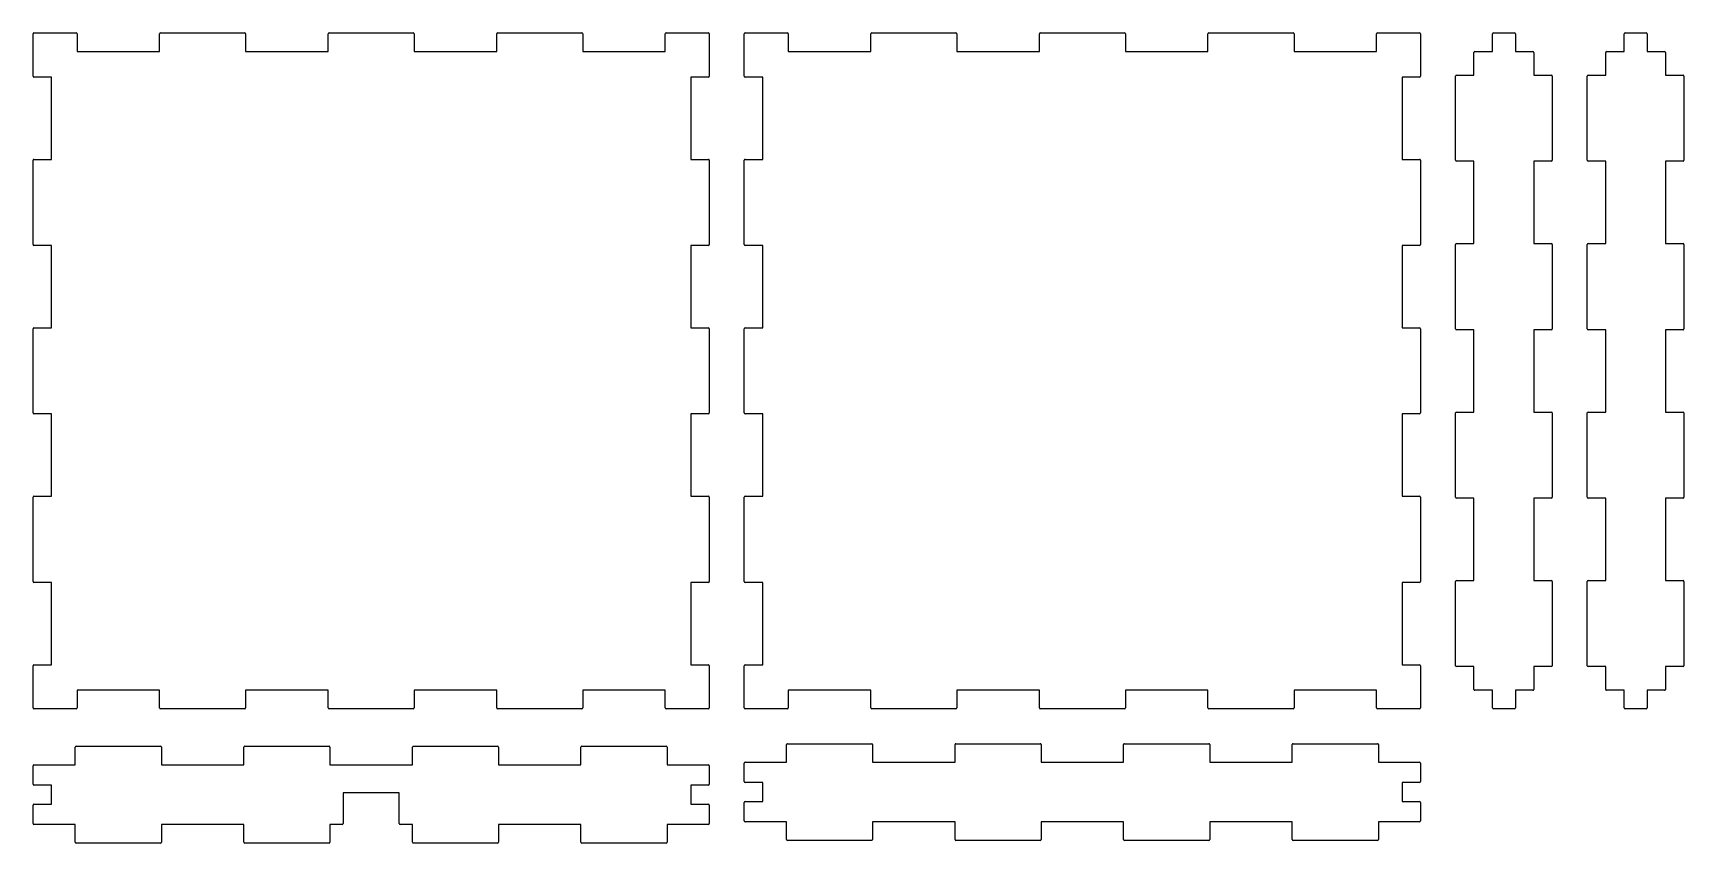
# Model space of a CAD drawing. Extents: x -157 to 157, y -77 to 77.
import ezdxf

# ---------------------------------------------------------------- set-up
doc = ezdxf.new("R2010")
doc.units = 0

msp = doc.modelspace()

# ---------------------------------------------------------------- linework, layer by layer
at = {"layer": '1', "color": 1}
for p, q in [((-156.685, 68.75), (-156.685, 76.76)), ((-156.51, 76.935), (-148.5, 76.935)), ((-148.325, 76.76), (-148.325, 73.425)), ((-132.675, 73.425), (-132.675, 76.76)), ((-132.5, 76.935), (-116.5, 76.935)), ((-116.325, 76.76), (-116.325, 73.425)), ((-100.675, 73.425), (-100.675, 76.76)), ((-100.5, 76.935), (-84.5, 76.935)), ((-84.325, 76.76), (-84.325, 73.425)), ((-68.675, 73.425), (-68.675, 76.76)), ((-68.5, 76.935), (-52.5, 76.935)), ((-52.325, 76.76), (-52.325, 73.425)), ((-36.675, 73.425), (-36.675, 76.76)), ((-36.5, 76.935), (-28.49, 76.935)), ((-28.315, 76.76), (-28.315, 68.75)), ((-21.685, 68.75), (-21.685, 76.76)), ((-21.51, 76.935), (-13.5, 76.935)), ((-13.325, 76.76), (-13.325, 73.425)), ((2.325, 73.425), (2.325, 76.76)), ((2.5, 76.935), (18.5, 76.935)), ((18.675, 76.76), (18.675, 73.425)), ((34.325, 73.425), (34.325, 76.76)), ((34.5, 76.935), (50.5, 76.935)), ((50.675, 76.76), (50.675, 73.425)), ((66.325, 73.425), (66.325, 76.76)), ((66.5, 76.935), (82.5, 76.935)), ((82.675, 76.76), (82.675, 73.425)), ((98.325, 73.425), (98.325, 76.76)), ((98.5, 76.935), (106.51, 76.935)), ((106.685, 76.76), (106.685, 68.75)), ((120.325, 73.425), (120.325, 76.76)), ((120.5, 76.935), (124.5, 76.935)), ((124.675, 76.76), (124.675, 73.425)), ((145.325, 73.425), (145.325, 76.76)), ((145.5, 76.935), (149.5, 76.935)), ((149.675, 76.76), (149.675, 73.425)), ((-148.325, 73.425), (-132.675, 73.425)), ((-116.325, 73.425), (-100.675, 73.425)), ((-84.325, 73.425), (-68.675, 73.425)), ((-52.325, 73.425), (-36.675, 73.425)), ((-13.325, 73.425), (2.325, 73.425)), ((18.675, 73.425), (34.325, 73.425)), ((50.675, 73.425), (66.325, 73.425)), ((82.675, 73.425), (98.325, 73.425)), ((116.825, 68.925), (116.825, 73.25)), ((117, 73.425), (120.325, 73.425)), ((124.675, 73.425), (128, 73.425)), ((128.175, 73.25), (128.175, 68.925)), ((141.825, 68.925), (141.825, 73.25)), ((142, 73.425), (145.325, 73.425)), ((149.675, 73.425), (153, 73.425)), ((153.175, 73.25), (153.175, 68.925)), ((-153.175, 68.575), (-156.51, 68.575)), ((-153.175, 52.925), (-153.175, 68.575)), ((-28.49, 68.575), (-31.825, 68.575)), ((-31.825, 68.575), (-31.825, 52.925)), ((-18.175, 68.575), (-21.51, 68.575)), ((-18.175, 52.925), (-18.175, 68.575)), ((106.51, 68.575), (103.175, 68.575)), ((103.175, 68.575), (103.175, 52.925)), ((113.315, 52.75), (113.315, 68.75)), ((113.49, 68.925), (116.825, 68.925)), ((128.175, 68.925), (131.51, 68.925)), ((131.685, 68.75), (131.685, 52.75)), ((138.315, 52.75), (138.315, 68.75)), ((138.49, 68.925), (141.825, 68.925)), ((153.175, 68.925), (156.51, 68.925)), ((156.685, 68.75), (156.685, 52.75)), ((-156.685, 36.75), (-156.685, 52.75)), ((-156.51, 52.925), (-153.175, 52.925)), ((-31.825, 52.925), (-28.49, 52.925)), ((-28.315, 52.75), (-28.315, 36.75)), ((-21.685, 36.75), (-21.685, 52.75)), ((-21.51, 52.925), (-18.175, 52.925)), ((103.175, 52.925), (106.51, 52.925)), ((106.685, 52.75), (106.685, 36.75)), ((116.825, 52.575), (113.49, 52.575)), ((116.825, 36.925), (116.825, 52.575)), ((131.51, 52.575), (128.175, 52.575)), ((128.175, 52.575), (128.175, 36.925)), ((141.825, 52.575), (138.49, 52.575)), ((141.825, 36.925), (141.825, 52.575)), ((156.51, 52.575), (153.175, 52.575)), ((153.175, 52.575), (153.175, 36.925)), ((-153.175, 36.575), (-156.51, 36.575)), ((-153.175, 20.925), (-153.175, 36.575)), ((-28.49, 36.575), (-31.825, 36.575)), ((-31.825, 36.575), (-31.825, 20.925)), ((-18.175, 36.575), (-21.51, 36.575)), ((-18.175, 20.925), (-18.175, 36.575)), ((106.51, 36.575), (103.175, 36.575)), ((103.175, 36.575), (103.175, 20.925)), ((113.315, 20.75), (113.315, 36.75)), ((113.49, 36.925), (116.825, 36.925)), ((128.175, 36.925), (131.51, 36.925)), ((131.685, 36.75), (131.685, 20.75)), ((138.315, 20.75), (138.315, 36.75)), ((138.49, 36.925), (141.825, 36.925)), ((153.175, 36.925), (156.51, 36.925)), ((156.685, 36.75), (156.685, 20.75)), ((-156.685, 4.75), (-156.685, 20.75)), ((-156.51, 20.925), (-153.175, 20.925)), ((-31.825, 20.925), (-28.49, 20.925)), ((-28.315, 20.75), (-28.315, 18.196)), ((-21.685, 4.75), (-21.685, 20.75)), ((-21.51, 20.925), (-18.175, 20.925)), ((103.175, 20.925), (106.51, 20.925)), ((106.685, 20.75), (106.685, 4.75)), ((116.825, 20.575), (113.49, 20.575)), ((116.825, 4.925), (116.825, 20.575)), ((131.51, 20.575), (128.175, 20.575)), ((128.175, 20.575), (128.175, 4.925)), ((141.825, 20.575), (138.49, 20.575)), ((141.825, 4.925), (141.825, 20.575)), ((156.51, 20.575), (153.175, 20.575)), ((153.175, 20.575), (153.175, 4.925)), ((-28.315, 18.196), (-28.315, 4.75)), ((-153.175, 4.575), (-156.51, 4.575)), ((-153.175, -11.075), (-153.175, 4.575)), ((-28.49, 4.575), (-31.825, 4.575)), ((-31.825, 4.575), (-31.825, -11.075)), ((-18.175, 4.575), (-21.51, 4.575)), ((-18.175, -11.075), (-18.175, 4.575)), ((106.51, 4.575), (103.175, 4.575)), ((103.175, 4.575), (103.175, -11.075)), ((113.315, -11.25), (113.315, 4.75)), ((113.49, 4.925), (116.825, 4.925)), ((128.175, 4.925), (131.51, 4.925)), ((131.685, 4.75), (131.685, -11.25)), ((138.315, -11.25), (138.315, 4.75)), ((138.49, 4.925), (141.825, 4.925)), ((153.175, 4.925), (156.51, 4.925)), ((156.685, 4.75), (156.685, -11.25)), ((-156.685, -27.25), (-156.685, -11.25)), ((-156.51, -11.075), (-153.175, -11.075)), ((-31.825, -11.075), (-28.49, -11.075)), ((-28.315, -11.25), (-28.315, -27.25)), ((-21.685, -27.25), (-21.685, -11.25)), ((-21.51, -11.075), (-18.175, -11.075)), ((103.175, -11.075), (106.51, -11.075)), ((106.685, -11.25), (106.685, -27.25)), ((116.825, -11.425), (113.49, -11.425)), ((116.825, -27.075), (116.825, -11.425)), ((131.51, -11.425), (128.175, -11.425)), ((128.175, -11.425), (128.175, -27.075)), ((141.825, -11.425), (138.49, -11.425)), ((141.825, -27.075), (141.825, -11.425)), ((156.51, -11.425), (153.175, -11.425)), ((153.175, -11.425), (153.175, -27.075)), ((-153.175, -27.425), (-156.51, -27.425)), ((-153.175, -43.075), (-153.175, -27.425)), ((-28.49, -27.425), (-31.825, -27.425)), ((-31.825, -27.425), (-31.825, -43.075)), ((-18.175, -27.425), (-21.51, -27.425)), ((-18.175, -30.075), (-18.175, -27.425)), ((106.51, -27.425), (103.175, -27.425)), ((103.175, -27.425), (103.175, -43.075)), ((113.315, -43.25), (113.315, -27.25)), ((113.49, -27.075), (116.825, -27.075)), ((128.175, -27.075), (131.51, -27.075)), ((131.685, -27.25), (131.685, -43.25)), ((138.315, -43.25), (138.315, -27.25)), ((138.49, -27.075), (141.825, -27.075)), ((153.175, -27.075), (156.51, -27.075)), ((156.685, -27.25), (156.685, -43.25)), ((-18.175, -43.075), (-18.175, -30.075)), ((-156.685, -51.26), (-156.685, -43.25)), ((-156.51, -43.075), (-153.175, -43.075)), ((-31.825, -43.075), (-28.49, -43.075)), ((-28.315, -43.25), (-28.315, -51.26)), ((-21.685, -51.26), (-21.685, -43.25)), ((-21.51, -43.075), (-18.175, -43.075)), ((103.175, -43.075), (106.51, -43.075)), ((106.685, -43.25), (106.685, -51.26)), ((116.825, -43.425), (113.49, -43.425)), ((116.825, -47.75), (116.825, -43.425)), ((131.51, -43.425), (128.175, -43.425)), ((128.175, -43.425), (128.175, -47.75)), ((141.825, -43.425), (138.49, -43.425)), ((141.825, -47.75), (141.825, -43.425)), ((156.51, -43.425), (153.175, -43.425)), ((153.175, -43.425), (153.175, -47.75)), ((-132.675, -47.925), (-148.325, -47.925)), ((-148.325, -47.925), (-148.325, -51.26)), ((-132.675, -51.26), (-132.675, -47.925)), ((-100.675, -47.925), (-116.325, -47.925)), ((-116.325, -47.925), (-116.325, -51.26)), ((-100.675, -51.26), (-100.675, -47.925)), ((-68.675, -47.925), (-84.325, -47.925)), ((-84.325, -47.925), (-84.325, -51.26)), ((-68.675, -51.26), (-68.675, -47.925)), ((-36.675, -47.925), (-52.325, -47.925)), ((-52.325, -47.925), (-52.325, -51.26)), ((-36.675, -51.26), (-36.675, -47.925)), ((2.325, -47.925), (-13.325, -47.925)), ((-13.325, -47.925), (-13.325, -51.26)), ((2.325, -51.26), (2.325, -47.925)), ((34.325, -47.925), (18.675, -47.925)), ((18.675, -47.925), (18.675, -51.26)), ((34.325, -51.26), (34.325, -47.925)), ((66.325, -47.925), (50.675, -47.925)), ((50.675, -47.925), (50.675, -51.26)), ((66.325, -51.26), (66.325, -47.925)), ((98.325, -47.925), (82.675, -47.925)), ((82.675, -47.925), (82.675, -51.26)), ((98.325, -51.26), (98.325, -47.925)), ((120.325, -47.925), (117, -47.925)), ((120.325, -51.26), (120.325, -47.925)), ((128, -47.925), (124.675, -47.925)), ((124.675, -47.925), (124.675, -51.26)), ((145.325, -47.925), (142, -47.925)), ((145.325, -51.26), (145.325, -47.925)), ((153, -47.925), (149.675, -47.925)), ((149.675, -47.925), (149.675, -51.26)), ((-148.5, -51.435), (-156.51, -51.435)), ((-116.5, -51.435), (-132.5, -51.435)), ((-84.5, -51.435), (-100.5, -51.435)), ((-52.5, -51.435), (-68.5, -51.435)), ((-28.49, -51.435), (-36.5, -51.435)), ((-13.5, -51.435), (-21.51, -51.435)), ((18.5, -51.435), (2.5, -51.435)), ((50.5, -51.435), (34.5, -51.435)), ((82.5, -51.435), (66.5, -51.435)), ((106.51, -51.435), (98.5, -51.435)), ((124.5, -51.435), (120.5, -51.435)), ((149.5, -51.435), (145.5, -51.435)), ((-148.675, -62.075), (-148.675, -58.74)), ((-148.5, -58.565), (-132.5, -58.565)), ((-132.325, -58.74), (-132.325, -62.075)), ((-116.675, -62.075), (-116.675, -58.74)), ((-116.5, -58.565), (-100.5, -58.565)), ((-100.325, -58.74), (-100.325, -62.075)), ((-84.675, -62.075), (-84.675, -58.74)), ((-84.5, -58.565), (-68.5, -58.565)), ((-68.325, -58.74), (-68.325, -62.075)), ((-52.675, -62.075), (-52.675, -58.74)), ((-52.5, -58.565), (-36.5, -58.565)), ((-36.325, -58.74), (-36.325, -62.075)), ((-13.675, -61.575), (-13.675, -58.24)), ((-13.5, -58.065), (2.5, -58.065)), ((2.675, -58.24), (2.675, -61.575)), ((18.325, -61.575), (18.325, -58.24)), ((18.5, -58.065), (34.5, -58.065)), ((34.675, -58.24), (34.675, -61.575)), ((50.325, -61.575), (50.325, -58.24)), ((50.5, -58.065), (66.5, -58.065)), ((66.675, -58.24), (66.675, -61.575)), ((82.325, -61.575), (82.325, -58.24)), ((82.5, -58.065), (98.5, -58.065)), ((98.675, -58.24), (98.675, -61.575)), ((-156.685, -65.75), (-156.685, -62.25)), ((-156.51, -62.075), (-148.675, -62.075)), ((-132.325, -62.075), (-116.675, -62.075)), ((-100.325, -62.075), (-84.675, -62.075)), ((-68.325, -62.075), (-52.675, -62.075)), ((-36.325, -62.075), (-28.49, -62.075)), ((-28.315, -62.25), (-28.315, -65.75)), ((-21.685, -65.25), (-21.685, -61.75)), ((-21.51, -61.575), (-13.675, -61.575)), ((2.675, -61.575), (18.325, -61.575)), ((34.675, -61.575), (50.325, -61.575)), ((66.675, -61.575), (82.325, -61.575)), ((98.675, -61.575), (106.51, -61.575)), ((106.685, -61.75), (106.685, -65.25)), ((-18.175, -65.425), (-21.51, -65.425)), ((-18.175, -69.075), (-18.175, -65.425)), ((106.51, -65.425), (103.175, -65.425)), ((103.175, -65.425), (103.175, -69.075)), ((-153.175, -65.925), (-156.51, -65.925)), ((-153.175, -69.575), (-153.175, -65.925)), ((-87.175, -67.425), (-97.825, -67.425)), ((-97.825, -67.425), (-97.825, -73.25)), ((-87.175, -73.25), (-87.175, -67.425)), ((-28.49, -65.925), (-31.825, -65.925)), ((-31.825, -65.925), (-31.825, -69.575)), ((-156.685, -73.25), (-156.685, -69.75)), ((-156.51, -69.575), (-153.175, -69.575)), ((-31.825, -69.575), (-28.49, -69.575)), ((-28.315, -69.75), (-28.315, -73.25)), ((-21.685, -72.75), (-21.685, -69.25)), ((-21.51, -69.075), (-18.175, -69.075)), ((103.175, -69.075), (106.51, -69.075)), ((106.685, -69.25), (106.685, -72.75)), ((-148.675, -73.425), (-156.51, -73.425)), ((-148.675, -76.76), (-148.675, -73.425)), ((-116.675, -73.425), (-132.325, -73.425)), ((-132.325, -73.425), (-132.325, -76.76)), ((-116.675, -76.76), (-116.675, -73.425)), ((-98, -73.425), (-100.325, -73.425)), ((-100.325, -73.425), (-100.325, -76.76)), ((-84.675, -73.425), (-87, -73.425)), ((-84.675, -76.76), (-84.675, -73.425)), ((-52.675, -73.425), (-68.325, -73.425)), ((-68.325, -73.425), (-68.325, -76.76)), ((-52.675, -76.76), (-52.675, -73.425)), ((-28.49, -73.425), (-36.325, -73.425)), ((-36.325, -73.425), (-36.325, -76.76)), ((-13.675, -72.925), (-21.51, -72.925)), ((-13.675, -76.26), (-13.675, -72.925)), ((18.325, -72.925), (2.675, -72.925)), ((2.675, -72.925), (2.675, -76.26)), ((18.325, -76.26), (18.325, -72.925)), ((50.325, -72.925), (34.675, -72.925)), ((34.675, -72.925), (34.675, -76.26)), ((50.325, -76.26), (50.325, -72.925)), ((82.325, -72.925), (66.675, -72.925)), ((66.675, -72.925), (66.675, -76.26)), ((82.325, -76.26), (82.325, -72.925)), ((106.51, -72.925), (98.675, -72.925)), ((98.675, -72.925), (98.675, -76.26)), ((-132.5, -76.935), (-148.5, -76.935)), ((-100.5, -76.935), (-116.5, -76.935)), ((-68.5, -76.935), (-84.5, -76.935)), ((-36.5, -76.935), (-52.5, -76.935)), ((2.5, -76.435), (-13.5, -76.435)), ((34.5, -76.435), (18.5, -76.435)), ((66.5, -76.435), (50.5, -76.435)), ((98.5, -76.435), (82.5, -76.435))]:
    msp.add_line(p, q, dxfattribs=at)
for centre, start, end in [((-156.51, 76.76), 90, 180), ((-148.5, 76.76), 0, 90), ((-132.5, 76.76), 90, 180), ((-116.5, 76.76), 0, 90), ((-100.5, 76.76), 90, 180), ((-84.5, 76.76), 0, 90), ((-68.5, 76.76), 90, 180), ((-52.5, 76.76), 0, 90), ((-36.5, 76.76), 90, 180), ((-28.49, 76.76), 0, 90), ((-21.51, 76.76), 90, 180), ((-13.5, 76.76), 0, 90), ((2.5, 76.76), 90, 180), ((18.5, 76.76), 0, 90), ((34.5, 76.76), 90, 180), ((50.5, 76.76), 0, 90), ((66.5, 76.76), 90, 180), ((82.5, 76.76), 0, 90), ((98.5, 76.76), 90, 180), ((106.51, 76.76), 0, 90), ((120.5, 76.76), 90, 180), ((124.5, 76.76), 0, 90), ((145.5, 76.76), 90, 180), ((149.5, 76.76), 0, 90), ((117, 73.25), 90, 180), ((128, 73.25), 0, 90), ((142, 73.25), 90, 180), ((153, 73.25), 0, 90), ((-156.51, 68.75), 180, -90), ((-28.49, 68.75), -90, 0), ((-21.51, 68.75), 180, -90), ((106.51, 68.75), -90, 0), ((113.49, 68.75), 90, 180), ((131.51, 68.75), 0, 90), ((138.49, 68.75), 90, 180), ((156.51, 68.75), 0, 90), ((-156.51, 52.75), 90, 180), ((-28.49, 52.75), 0, 90), ((-21.51, 52.75), 90, 180), ((106.51, 52.75), 0, 90), ((113.49, 52.75), 180, -90), ((131.51, 52.75), -90, 0), ((138.49, 52.75), 180, -90), ((156.51, 52.75), -90, 0), ((-156.51, 36.75), 180, -90), ((-28.49, 36.75), -90, 0), ((-21.51, 36.75), 180, -90), ((106.51, 36.75), -90, 0), ((113.49, 36.75), 90, 180), ((131.51, 36.75), 0, 90), ((138.49, 36.75), 90, 180), ((156.51, 36.75), 0, 90), ((-156.51, 20.75), 90, 180), ((-28.49, 20.75), 0, 90), ((-21.51, 20.75), 90, 180), ((106.51, 20.75), 0, 90), ((113.49, 20.75), 180, -90), ((131.51, 20.75), -90, 0), ((138.49, 20.75), 180, -90), ((156.51, 20.75), -90, 0), ((-156.51, 4.75), 180, -90), ((-28.49, 4.75), -90, 0), ((-21.51, 4.75), 180, -90), ((106.51, 4.75), -90, 0), ((113.49, 4.75), 90, 180), ((131.51, 4.75), 0, 90), ((138.49, 4.75), 90, 180), ((156.51, 4.75), 0, 90), ((-156.51, -11.25), 90, 180), ((-28.49, -11.25), 0, 90), ((-21.51, -11.25), 90, 180), ((106.51, -11.25), 0, 90), ((113.49, -11.25), 180, -90), ((131.51, -11.25), -90, 0), ((138.49, -11.25), 180, -90), ((156.51, -11.25), -90, 0), ((-156.51, -27.25), 180, -90), ((-28.49, -27.25), -90, 0), ((-21.51, -27.25), 180, -90), ((106.51, -27.25), -90, 0), ((113.49, -27.25), 90, 180), ((131.51, -27.25), 0, 90), ((138.49, -27.25), 90, 180), ((156.51, -27.25), 0, 90), ((-156.51, -43.25), 90, 180), ((-28.49, -43.25), 0, 90), ((-21.51, -43.25), 90, 180), ((106.51, -43.25), 0, 90), ((113.49, -43.25), 180, -90), ((131.51, -43.25), -90, 0), ((138.49, -43.25), 180, -90), ((156.51, -43.25), -90, 0), ((117, -47.75), 180, -90), ((128, -47.75), -90, 0), ((142, -47.75), 180, -90), ((153, -47.75), -90, 0), ((-156.51, -51.26), 180, -90), ((-148.5, -51.26), -90, 0), ((-132.5, -51.26), 180, -90), ((-116.5, -51.26), -90, 0), ((-100.5, -51.26), 180, -90), ((-84.5, -51.26), -90, 0), ((-68.5, -51.26), 180, -90), ((-52.5, -51.26), -90, 0), ((-36.5, -51.26), 180, -90), ((-28.49, -51.26), -90, 0), ((-21.51, -51.26), 180, -90), ((-13.5, -51.26), -90, 0), ((2.5, -51.26), 180, -90), ((18.5, -51.26), -90, 0), ((34.5, -51.26), 180, -90), ((50.5, -51.26), -90, 0), ((66.5, -51.26), 180, -90), ((82.5, -51.26), -90, 0), ((98.5, -51.26), 180, -90), ((106.51, -51.26), -90, 0), ((120.5, -51.26), 180, -90), ((124.5, -51.26), -90, 0), ((145.5, -51.26), 180, -90), ((149.5, -51.26), -90, 0), ((-148.5, -58.74), 90, 180), ((-132.5, -58.74), 0, 90), ((-116.5, -58.74), 90, 180), ((-100.5, -58.74), 0, 90), ((-84.5, -58.74), 90, 180), ((-68.5, -58.74), 0, 90), ((-52.5, -58.74), 90, 180), ((-36.5, -58.74), 0, 90), ((-13.5, -58.24), 100.96928, 180), ((-13.5, -58.24), 90, 100.96928), ((2.5, -58.24), 0, 90), ((18.5, -58.24), 90, 180), ((34.5, -58.24), 0, 90), ((50.5, -58.24), 90, 180), ((66.5, -58.24), 0, 90), ((82.5, -58.24), 90, 180), ((98.5, -58.24), 0, 90), ((-156.51, -62.25), 90, 180), ((-28.49, -62.25), 0, 90), ((-21.51, -61.75), 90, 180), ((106.51, -61.75), 0, 90), ((-156.51, -65.75), 180, -90), ((-28.49, -65.75), -90, 0), ((-21.51, -65.25), 180, -90), ((106.51, -65.25), -90, 0), ((-156.51, -69.75), 90, 180), ((-28.49, -69.75), 0, 90), ((-21.51, -69.25), 90, 180), ((106.51, -69.25), 0, 90), ((-156.51, -73.25), 180, -90), ((-98, -73.25), -90, 0), ((-87, -73.25), 180, -90), ((-28.49, -73.25), -90, 0), ((-21.51, -72.75), 180, -90), ((106.51, -72.75), -90, 0), ((-148.5, -76.76), 180, -90), ((-132.5, -76.76), -90, 0), ((-116.5, -76.76), 180, -90), ((-100.5, -76.76), -90, 0), ((-84.5, -76.76), 180, -90), ((-68.5, -76.76), -90, 0), ((-52.5, -76.76), 180, -90), ((-36.5, -76.76), -90, 0), ((-13.5, -76.26), 180, -90), ((2.5, -76.26), -90, 0), ((18.5, -76.26), 180, -90), ((34.5, -76.26), -90, 0), ((50.5, -76.26), 180, -90), ((66.5, -76.26), -90, 0), ((82.5, -76.26), 180, -90), ((98.5, -76.26), -90, 0)]:
    msp.add_arc(centre, 0.175, start, end, dxfattribs=at)

doc.saveas('drawing.dxf')
